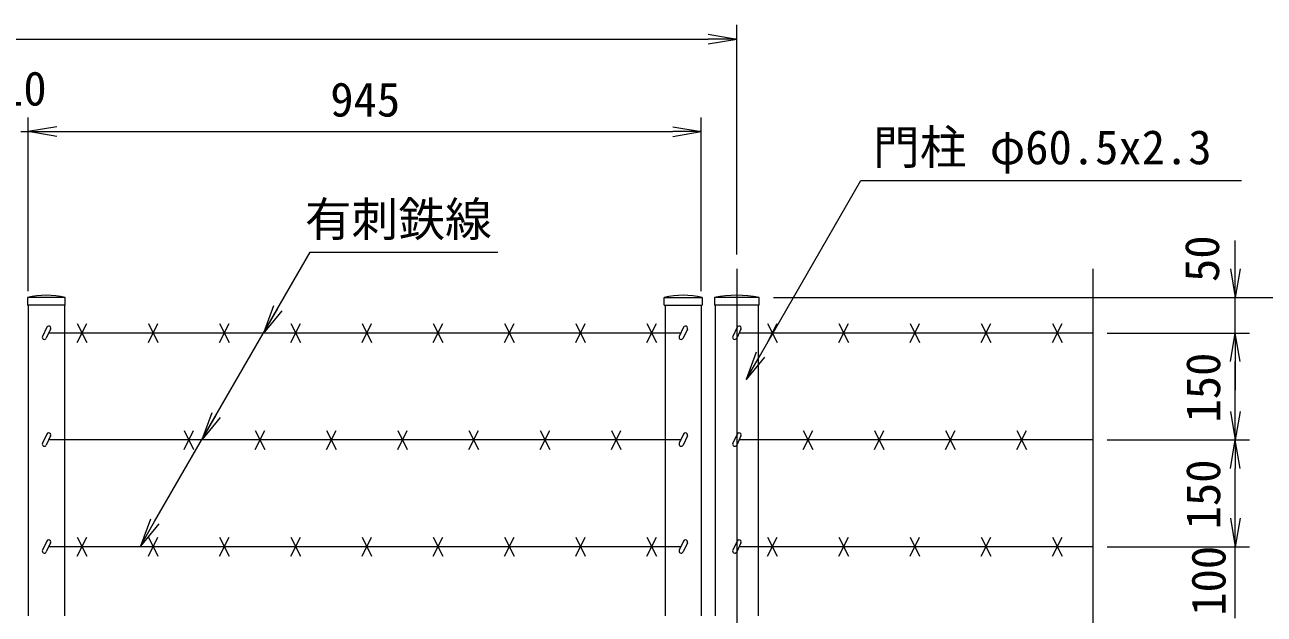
# Model space of a CAD drawing. Units: millimetres, scale not verified. Extents: x -4200 to 4200, y -2970 to 2970.
# Drawn here: x 1485 to 3225, y 617 to 1444 of the extents above; entities that cross this region are included whole.
import ezdxf
from ezdxf.enums import TextEntityAlignment as Align

# ---------------------------------------------------------------- set-up
doc = ezdxf.new("R2010")
doc.units = ezdxf.units.MM
doc.header["$LTSCALE"] = 20
doc.linetypes.add('USER1', pattern=[50.8, 31.75, -6.35, 6.35, -6.35])
for name, color, linetype, lineweight in [('0-0_D-STR-TXT', 7, 'Continuous', 9), ('0-4_D-BMK', 2, 'USER1', 13), ('0-5_D-STR1', 1, 'Continuous', 18), ('0-8_D-STR3', 3, 'Continuous', 13), ('0-9_D-STR-DIM', 7, 'Continuous', 9), ('0-A_0', 7, 'Continuous', 9)]:
    doc.layers.add(name, color=color, linetype=linetype, lineweight=lineweight)
doc.styles.add('ＭＳ ゴシック', font='')
doc.styles.get('ＭＳ ゴシック').set_extended_font_data('MS Gothic')

# ---------------------------------------------------------------- blocks, each defined once
blk = doc.blocks.new('_Open')
at = {"layer": '0-A_0'}
blk.add_line((-20, 3.33), (0, 0), dxfattribs=at)
blk.add_lwpolyline([(-20, -3.33), (0, 0), (-20, 0)], dxfattribs=at)
blk = doc.blocks.new('MLeader12')
at = {"layer": '0-0_D-STR-TXT'}
blk.add_line((1672.67, 743.48), (1646.89, 712.17), dxfattribs=at)
for points in [[(1666.89, 746.81), (1885.23, 1124.98), (2141.44, 1124.98), (2148.64, 1124.98)], [(1661.12, 750.14), (1646.89, 712.17), (1666.89, 746.81)]]:
    blk.add_lwpolyline(points, dxfattribs=at)
blk = doc.blocks.new('MLeader13')
at = {"layer": '0-0_D-STR-TXT'}
blk.add_line((2523.23, 977.62), (2497.46, 946.31), dxfattribs=at)
for points in [[(2517.46, 980.95), (2658.6, 1225.42), (3185.68, 1225.42), (3192.88, 1225.42)], [(2511.68, 984.28), (2497.46, 946.31), (2517.46, 980.95)]]:
    blk.add_lwpolyline(points, dxfattribs=at)

msp = doc.modelspace()

# ---------------------------------------------------------------- linework, layer by layer
at = {"layer": '0-4_D-BMK'}
msp.add_line((2484.22, 1101.52), (2484.22, -868.63), dxfattribs=at)
at = {"layer": '0-5_D-STR1'}
for p, q in [((1541.47, 1061.37), (1488.27, 1061.37)), ((1488.27, 1061.37), (1488.27, 1050.37)), ((1541.47, 1050.37), (1488.27, 1050.37)), ((1489.47, 1050.37), (1489.47, 614.37)), ((1540.27, 1050.37), (1540.27, 614.37)), ((1541.47, 1050.37), (1541.47, 1061.37)), ((2382.47, 1061.37), (2435.67, 1061.37)), ((2382.47, 1050.37), (2382.47, 1061.37)), ((2382.47, 1050.37), (2435.67, 1050.37)), ((2383.67, 1050.37), (2383.67, 614.37)), ((2434.47, 1050.37), (2434.47, 614.37)), ((2435.67, 1061.37), (2435.67, 1050.37)), ((2515.67, 1061.37), (2452.77, 1061.37)), ((2452.77, 1061.37), (2452.77, 1050.37)), ((2515.67, 1050.37), (2452.77, 1050.37)), ((2453.97, 1050.37), (2453.97, 614.37)), ((2514.47, 1050.37), (2514.47, 614.37)), ((2515.67, 1050.37), (2515.67, 1061.37))]:
    msp.add_line(p, q, dxfattribs=at)
for centre, radius, start, end in [((1514.87, 944.94), 119.43, 77.13052, 102.86948), ((2409.07, 944.94), 119.43, 77.13052, 102.86948), ((2484.22, 898.02), 166.35, 79.10214, 100.89786)]:
    msp.add_arc(centre, radius, start, end, dxfattribs=at)
at = {"layer": '0-8_D-STR3'}
for p, q in [((1515.3, 1019.4), (1509.35, 1006.64)), ((1520.74, 1016.86), (1514.79, 1004.1)), ((2405.76, 1011.37), (1518.18, 1011.37)), ((1558.16, 1024.78), (1571.57, 997.95)), ((1558.16, 997.95), (1571.57, 1024.78)), ((1658.16, 1024.78), (1671.57, 997.95)), ((1658.16, 997.95), (1671.57, 1024.78)), ((1758.16, 1024.78), (1771.57, 997.95)), ((1758.16, 997.95), (1771.57, 1024.78)), ((1858.16, 1024.78), (1871.57, 997.95)), ((1858.16, 997.95), (1871.57, 1024.78)), ((1958.16, 1024.78), (1971.57, 997.95)), ((1958.16, 997.95), (1971.57, 1024.78)), ((2058.16, 1024.78), (2071.57, 997.95)), ((2058.16, 997.95), (2071.57, 1024.78)), ((2158.16, 1024.78), (2171.57, 997.95)), ((2158.16, 997.95), (2171.57, 1024.78)), ((2258.16, 1024.78), (2271.57, 997.95)), ((2258.16, 997.95), (2271.57, 1024.78)), ((2358.16, 1024.78), (2371.57, 997.95)), ((2358.16, 997.95), (2371.57, 1024.78)), ((2409.5, 1019.4), (2403.55, 1006.64)), ((2414.94, 1016.86), (2408.99, 1004.1)), ((2484.65, 1019.4), (2478.7, 1006.64)), ((2490.09, 1016.86), (2484.14, 1004.1)), ((2984.22, 1011.37), (2487.53, 1011.37)), ((2527.51, 1024.78), (2540.92, 997.95)), ((2527.51, 997.95), (2540.92, 1024.78)), ((2627.51, 1024.78), (2640.92, 997.95)), ((2627.51, 997.95), (2640.92, 1024.78)), ((2727.51, 1024.78), (2740.92, 997.95)), ((2727.51, 997.95), (2740.92, 1024.78)), ((2827.51, 1024.78), (2840.92, 997.95)), ((2827.51, 997.95), (2840.92, 1024.78)), ((2927.51, 1024.78), (2940.92, 997.95)), ((2927.51, 997.95), (2940.92, 1024.78)), ((1708.16, 874.78), (1721.57, 847.95)), ((1708.16, 847.95), (1721.57, 874.78)), ((1808.16, 874.78), (1821.57, 847.95)), ((1808.16, 847.95), (1821.57, 874.78)), ((1908.16, 874.78), (1921.57, 847.95)), ((1908.16, 847.95), (1921.57, 874.78)), ((2008.16, 874.78), (2021.57, 847.95)), ((2008.16, 847.95), (2021.57, 874.78)), ((2108.16, 874.78), (2121.57, 847.95)), ((2108.16, 847.95), (2121.57, 874.78)), ((2208.16, 874.78), (2221.57, 847.95)), ((2208.16, 847.95), (2221.57, 874.78)), ((2308.16, 874.78), (2321.57, 847.95)), ((2308.16, 847.95), (2321.57, 874.78)), ((2577.51, 874.78), (2590.92, 847.95)), ((2577.51, 847.95), (2590.92, 874.78)), ((2677.51, 874.78), (2690.92, 847.95)), ((2677.51, 847.95), (2690.92, 874.78)), ((2777.51, 874.78), (2790.92, 847.95)), ((2777.51, 847.95), (2790.92, 874.78)), ((2877.51, 874.78), (2890.92, 847.95)), ((2877.51, 847.95), (2890.92, 874.78)), ((1515.3, 869.4), (1509.35, 856.64)), ((1520.74, 866.86), (1514.79, 854.1)), ((2405.76, 861.37), (1518.18, 861.37)), ((2409.5, 869.4), (2403.55, 856.64)), ((2414.94, 866.86), (2408.99, 854.1)), ((2484.65, 869.4), (2478.7, 856.64)), ((2490.09, 866.86), (2484.14, 854.1)), ((2984.22, 861.37), (2487.53, 861.37)), ((1515.3, 719.4), (1509.35, 706.64)), ((1520.74, 716.86), (1514.79, 704.1)), ((1558.16, 724.78), (1571.57, 697.95)), ((1558.16, 697.95), (1571.57, 724.78)), ((1658.16, 724.78), (1671.57, 697.95)), ((1658.16, 697.95), (1671.57, 724.78)), ((1758.16, 724.78), (1771.57, 697.95)), ((1758.16, 697.95), (1771.57, 724.78)), ((1858.16, 724.78), (1871.57, 697.95)), ((1858.16, 697.95), (1871.57, 724.78)), ((1958.16, 724.78), (1971.57, 697.95)), ((1958.16, 697.95), (1971.57, 724.78)), ((2058.16, 724.78), (2071.57, 697.95)), ((2058.16, 697.95), (2071.57, 724.78)), ((2158.16, 724.78), (2171.57, 697.95)), ((2158.16, 697.95), (2171.57, 724.78)), ((2258.16, 724.78), (2271.57, 697.95)), ((2258.16, 697.95), (2271.57, 724.78)), ((2358.16, 724.78), (2371.57, 697.95)), ((2358.16, 697.95), (2371.57, 724.78)), ((2409.5, 719.4), (2403.55, 706.64)), ((2414.94, 716.86), (2408.99, 704.1)), ((2484.65, 719.4), (2478.7, 706.64)), ((2490.09, 716.86), (2484.14, 704.1)), ((2527.51, 724.78), (2540.92, 697.95)), ((2527.51, 697.95), (2540.92, 724.78)), ((2627.51, 724.78), (2640.92, 697.95)), ((2627.51, 697.95), (2640.92, 724.78)), ((2727.51, 724.78), (2740.92, 697.95)), ((2727.51, 697.95), (2740.92, 724.78)), ((2827.51, 724.78), (2840.92, 697.95)), ((2827.51, 697.95), (2840.92, 724.78)), ((2927.51, 724.78), (2940.92, 697.95)), ((2927.51, 697.95), (2940.92, 724.78)), ((2405.76, 711.37), (1518.18, 711.37)), ((2984.22, 711.37), (2487.53, 711.37))]:
    msp.add_line(p, q, dxfattribs=at)
for centre, start, end in [((1518.02, 1018.13), 334.99524, 154.99707), ((2412.22, 1018.13), 334.99524, 154.99707), ((2487.37, 1018.13), 334.99524, 154.99707), ((1512.07, 1005.37), 154.99707, 334.99524), ((2406.27, 1005.37), 154.99707, 334.99524), ((2481.42, 1005.37), 154.99707, 334.99524), ((1518.02, 868.13), 334.99524, 154.99707), ((2412.22, 868.13), 334.99524, 154.99707), ((2487.37, 868.13), 334.99524, 154.99707), ((1512.07, 855.37), 154.99707, 334.99524), ((2406.27, 855.37), 154.99707, 334.99524), ((2481.42, 855.37), 154.99707, 334.99524), ((1518.02, 718.13), 334.99524, 154.99707), ((2412.22, 718.13), 334.99524, 154.99707), ((2487.37, 718.13), 334.99524, 154.99707), ((1512.07, 705.37), 154.99707, 334.99524), ((2406.27, 705.37), 154.99707, 334.99524), ((2481.42, 705.37), 154.99707, 334.99524)]:
    msp.add_arc(centre, 3, start, end, dxfattribs=at)
at = {"layer": '0-9_D-STR-DIM'}
for p, q in [((2484.22, 1121.52), (2484.22, 1444.03)), ((524.22, 1424.03), (2444.22, 1424.03)), ((1489.47, 1070.37), (1489.47, 1314.03)), ((1489.47, 1070.37), (1489.47, 1314.03)), ((2434.47, 1070.37), (2434.47, 1314.03)), ((1478.97, 1294.03), (1489.47, 1294.03)), ((1529.47, 1294.03), (2394.47, 1294.03)), ((1529.47, 1294.03), (1569.47, 1294.03)), ((3184.22, 1101.37), (3184.22, 1141.37)), ((2984.22, 1101.52), (2984.22, 15.59)), ((2535.67, 1061.37), (3204.22, 1061.37)), ((2535.67, 1061.37), (3334.22, 1061.37)), ((2555.67, 1061.37), (3464.22, 1061.37)), ((3184.22, 1011.37), (3184.22, 1061.37)), ((3004.22, 1011.37), (3204.22, 1011.37)), ((3004.22, 1011.37), (3204.22, 1011.37)), ((3184.22, 901.37), (3184.22, 971.37)), ((3184.22, 971.37), (3184.22, 931.37)), ((3004.22, 861.37), (3204.22, 861.37)), ((3004.22, 861.37), (3204.22, 861.37)), ((3184.22, 751.37), (3184.22, 821.37)), ((3184.22, 751.37), (3184.22, 791.37)), ((3004.22, 711.37), (3204.22, 711.37)), ((3024.22, 711.37), (3204.22, 711.37)), ((3184.22, 611.37), (3184.22, 711.37))]:
    msp.add_line(p, q, dxfattribs=at)

# ---------------------------------------------------------------- block references
at = {"layer": '0-0_D-STR-TXT'}
for name in ['MLeader13', 'MLeader12']:
    msp.add_blockref(name, (0, 0), dxfattribs=at)
at = {"layer": '0-9_D-STR-DIM', "xscale": 2, "yscale": 2}
for p in [(2484.22, 1424.03), (2434.47, 1294.03)]:
    msp.add_blockref('_Open', p, dxfattribs=at)
for p, rotation in [((1489.47, 1294.03), 180), ((1489.47, 1294.03), 180), ((3184.22, 1061.37), 270), ((1819.63, 1011.37), 240), ((3184.22, 1011.37), 90), ((3184.22, 1011.37), 90), ((1733.03, 861.37), 240), ((3184.22, 861.37), 270), ((3184.22, 861.37), 90), ((3184.22, 711.37), 270), ((3184.22, 711.37), 270)]:
    msp.add_blockref('_Open', p, dxfattribs=dict(at, rotation=rotation))

# ---------------------------------------------------------------- texts
at = {"layer": '0-0_D-STR-TXT', "style": 'ＭＳ ゴシック'}
for s, p in [('門柱 φ60.5x2.3', (2675.64, 1233.79)), ('有刺鉄線', (1877.86, 1132.65))]:
    msp.add_text(s, height=48.09, dxfattribs=at).set_placement(p, align=Align.BOTTOM_LEFT)
at = {"layer": '0-9_D-STR-DIM', "style": 'ＭＳ ゴシック'}
for s, p in [('10', (1449.82, 1316.19)), ('945', (1913.49, 1300.78))]:
    msp.add_text(s, height=48.09, dxfattribs=at).set_placement(p, align=Align.BOTTOM_LEFT)
for s, p in [('50', (3175.91, 1083.01)), ('150', (3177.47, 885.72)), ('150', (3177.47, 735.72)), ('100', (3184.97, 614.53))]:
    msp.add_text(s, height=48.09, rotation=90, dxfattribs=at).set_placement(p, align=Align.BOTTOM_LEFT)

doc.saveas('drawing.dxf')
